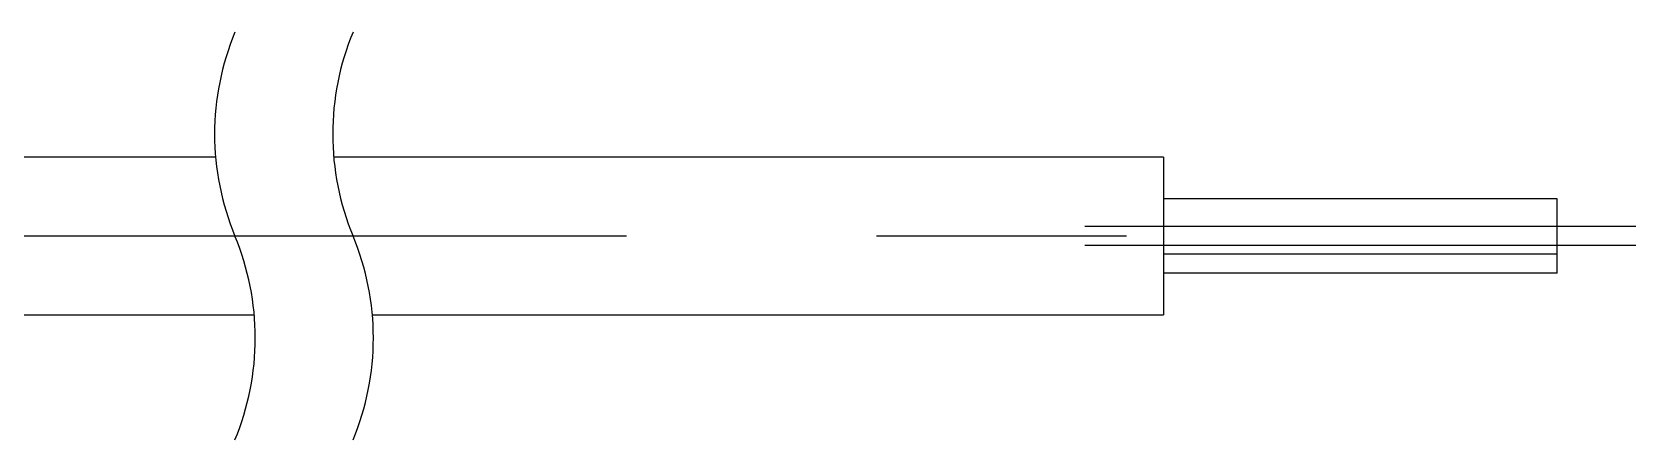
# Model space of a CAD drawing. Extents: x -57 to 333, y -79 to 81.
# Drawn here: x 292.39 to 333.13, y -5.18 to 5.17 of the extents above; entities that cross this region are included whole.
import ezdxf

# ---------------------------------------------------------------- set-up
doc = ezdxf.new("R2010")
doc.units = 0
doc.linetypes.add('CENTER', pattern=[50.8, 31.75, -6.35, 6.35, -6.35])
doc.layers.get('0').update_dxf_attribs({"linetype": 'CONTINUOUS'})
doc.layers.add('CENTER', color=1, linetype='CENTER')

msp = doc.modelspace()

# ---------------------------------------------------------------- linework, layer by layer
at = {"color": 7, "linetype": 'CONTINUOUS'}
for p, q in [((297.05, 2), (277.669, 2)), ((321.126, 2), (300.05, 2)), ((321.126, 2), (321.126, -2)), ((331.126, 0.943), (321.126, 0.943)), ((331.126, -0.943), (331.126, 0.943)), ((331.126, -0.457), (321.126, -0.457)), ((331.126, -0.457), (321.126, -0.457)), ((331.126, -0.943), (321.126, -0.943)), ((277.888, -2), (298.034, -2)), ((301.034, -2), (321.126, -2))]:
    msp.add_line(p, q, dxfattribs=at)
at = {"color": 3, "linetype": 'CONTINUOUS'}
for centre, start, end in [((303.752, 2.587), 157.3801, 202.6199), ((306.752, 2.587), 157.3801, 202.6199), ((291.332, -2.588), 337.3801, 22.6199), ((294.332, -2.588), 337.3801, 22.6199)]:
    msp.add_arc(centre, 6.727, start, end, dxfattribs=at)
at = {"layer": 'CENTER', "color": 1, "linetype": 'CENTER'}
for p, q in [((333.126, 0.243), (319.126, 0.243)), ((275.741, 0), (324.409, 0)), ((333.126, -0.243), (319.126, -0.243))]:
    msp.add_line(p, q, dxfattribs=at)

doc.saveas('drawing.dxf')
